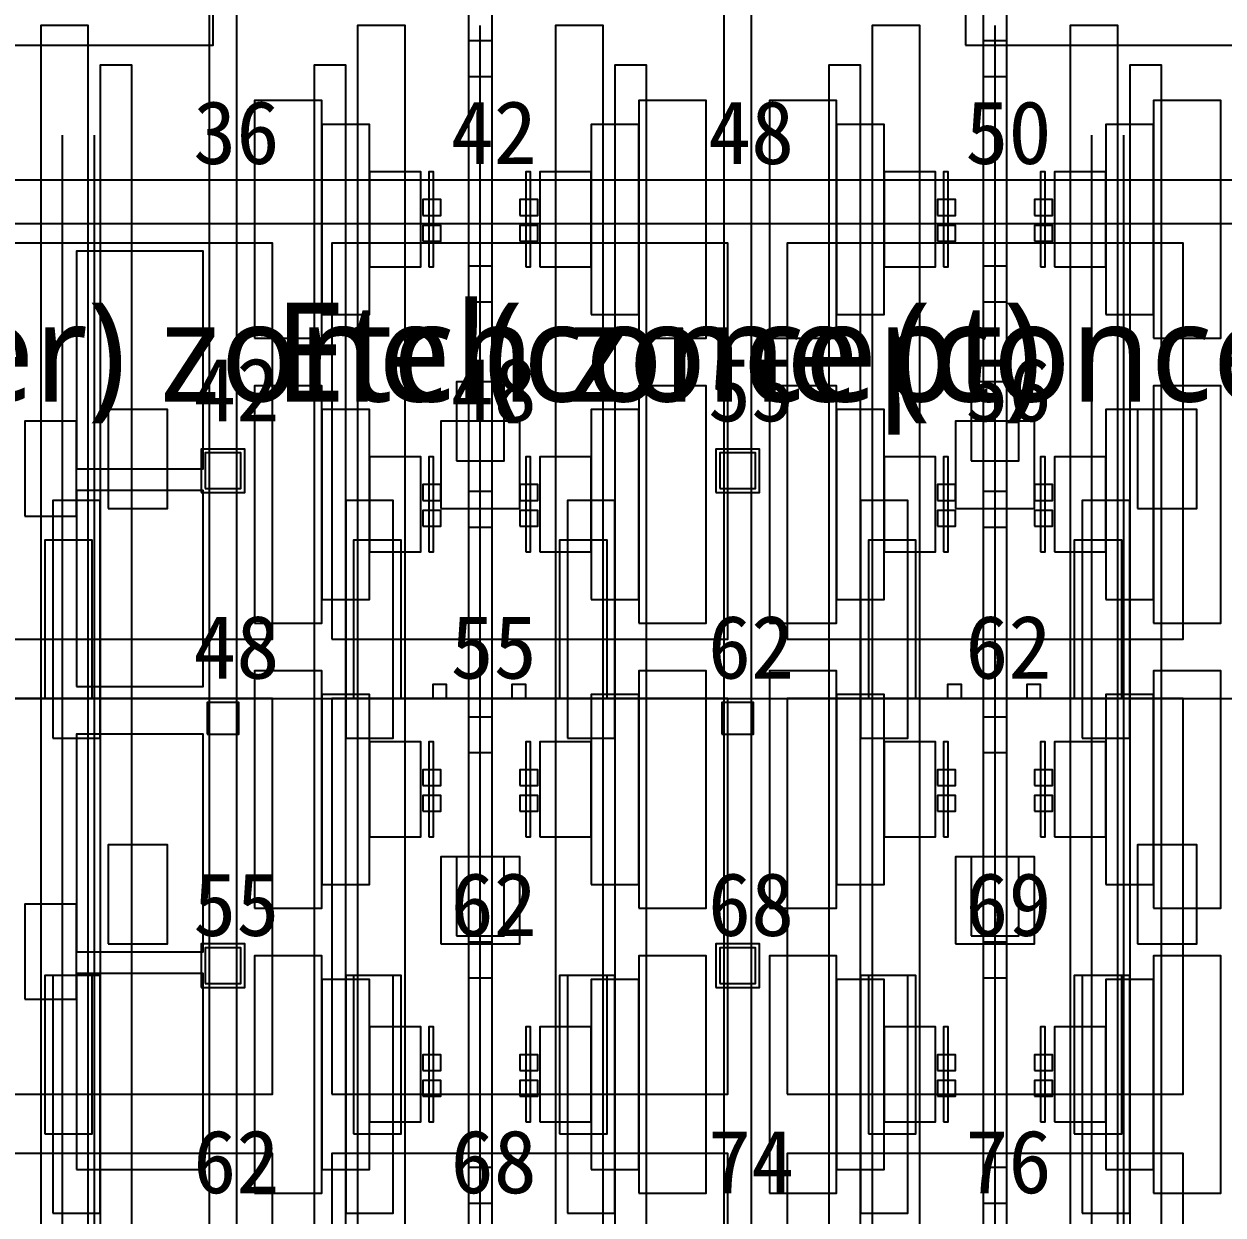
# Model space of a CAD drawing. Header units: metres. Extents: x -1640 to 1560, y -268 to 2338.
# Drawn here: x -159.78 to -129.49, y 1430.95 to 1461.04 of the extents above; entities that cross this region are included whole.
import ezdxf

# ---------------------------------------------------------------- set-up
doc = ezdxf.new("R2010")
doc.units = ezdxf.units.M
for name, color, linetype in [('1F_CHL', 4, 'Continuous'), ('1F_PUMP', 2, 'Continuous'), ('1F_SCR', 3, 'Continuous'), ('1F_STRUCT_COLUMN', 8, 'Continuous'), ('2F_CSF_LATERAL_RACK_CONCEPT', 9, 'Continuous'), ('2F_RFG', 5, 'Continuous'), ('2F_STRUCT_COLUMN', 8, 'Continuous'), ('2F_VMB', 6, 'Continuous'), ('3F_CLEANROOM_OVERHEAD_PIPE_DUCT_CONCEPT', 9, 'Continuous'), ('3F_EHS_EGRESS_DIST_M', 2, 'Continuous'), ('3F_ETCH', 2, 'Continuous'), ('3F_FOUP', 5, 'Continuous'), ('3F_OHT', 9, 'Continuous'), ('3F_OHTV', 1, 'Continuous'), ('3F_PHOTO', 1, 'Continuous'), ('3F_STRUCT_COLUMN', 8, 'Continuous'), ('3F_TBAR', 6, 'Continuous'), ('3F_TEXT', 7, 'Continuous'), ('4F_FFU', 1, 'Continuous'), ('4F_STRUCT_PLENUM_TRUSS_CONCEPT', 9, 'Continuous'), ('5F_CHL', 4, 'Continuous'), ('5F_PUMP', 2, 'Continuous'), ('5F_SCR', 3, 'Continuous'), ('5F_STRUCT_COLUMN', 8, 'Continuous'), ('6F_CSF_LATERAL_RACK_CONCEPT', 9, 'Continuous'), ('6F_RFG', 5, 'Continuous'), ('6F_STRUCT_COLUMN', 8, 'Continuous'), ('6F_VMB', 6, 'Continuous'), ('7F_CLEANROOM_OVERHEAD_PIPE_DUCT_CONCEPT', 9, 'Continuous'), ('7F_EHS_EGRESS_DIST_M', 2, 'Continuous'), ('7F_ETCH', 2, 'Continuous'), ('7F_FOUP', 5, 'Continuous'), ('7F_OHT', 9, 'Continuous'), ('7F_OHTV', 1, 'Continuous'), ('7F_PHOTO', 1, 'Continuous'), ('7F_STRUCT_COLUMN', 8, 'Continuous'), ('7F_TBAR', 6, 'Continuous'), ('7F_TEXT', 7, 'Continuous'), ('8F_FFU', 1, 'Continuous'), ('8F_STRUCT_PLENUM_TRUSS_CONCEPT', 9, 'Continuous'), ('EHS_GAS_SUPPLY', 3, 'Continuous'), ('EHS_PROCESS_EXHAUST', 1, 'Continuous'), ('EHS_TREATED_EXHAUST', 30, 'Continuous'), ('RF_RSC', 4, 'Continuous'), ('UTIL_GAS.SPEC_CONCEPT', 3, 'Continuous'), ('UTIL_PCW.R_CONCEPT', 1, 'Continuous'), ('UTIL_PCW.S_CONCEPT', 6, 'Continuous'), ('UTIL_UPW.R_CONCEPT', 2, 'Continuous'), ('UTIL_UPW.S_CONCEPT', 1, 'Continuous')]:
    doc.layers.add(name, color=color, linetype=linetype)
doc.styles.add('KO', font='malgun.ttf')

msp = doc.modelspace()

# ---------------------------------------------------------------- linework, layer by layer
at = {"layer": '1F_CHL'}
for points in [[(-157.65, 1448.8), (-156.15, 1448.8), (-156.15, 1451.3), (-157.65, 1451.3)], [(-131.65, 1448.8), (-130.15, 1448.8), (-130.15, 1451.3), (-131.65, 1451.3)], [(-157.65, 1437.8), (-156.15, 1437.8), (-156.15, 1440.3), (-157.65, 1440.3)], [(-131.65, 1437.8), (-130.15, 1437.8), (-130.15, 1440.3), (-131.65, 1440.3)]]:
    msp.add_lwpolyline(points, close=True, dxfattribs=at)
at = {"layer": '1F_PUMP'}
for points in [[(-159.25, 1444), (-158.05, 1444), (-158.05, 1448), (-159.25, 1448)], [(-151.45, 1444), (-150.25, 1444), (-150.25, 1448), (-151.45, 1448)], [(-146.25, 1444), (-145.05, 1444), (-145.05, 1448), (-146.25, 1448)], [(-138.45, 1444), (-137.25, 1444), (-137.25, 1448), (-138.45, 1448)], [(-133.25, 1444), (-132.05, 1444), (-132.05, 1448), (-133.25, 1448)], [(-159.25, 1433), (-158.05, 1433), (-158.05, 1437), (-159.25, 1437)], [(-151.45, 1433), (-150.25, 1433), (-150.25, 1437), (-151.45, 1437)], [(-146.25, 1433), (-145.05, 1433), (-145.05, 1437), (-146.25, 1437)], [(-138.45, 1433), (-137.25, 1433), (-137.25, 1437), (-138.45, 1437)], [(-133.25, 1433), (-132.05, 1433), (-132.05, 1437), (-133.25, 1437)]]:
    msp.add_lwpolyline(points, close=True, dxfattribs=at)
at = {"layer": '1F_SCR'}
for points in [[(-149.25, 1448.8), (-147.25, 1448.8), (-147.25, 1451), (-149.25, 1451)], [(-136.25, 1448.8), (-134.25, 1448.8), (-134.25, 1451), (-136.25, 1451)], [(-149.25, 1437.8), (-147.25, 1437.8), (-147.25, 1440), (-149.25, 1440)], [(-136.25, 1437.8), (-134.25, 1437.8), (-134.25, 1440), (-136.25, 1440)]]:
    msp.add_lwpolyline(points, close=True, dxfattribs=at)
at = {"layer": '1F_STRUCT_COLUMN'}
for points in [[(-155.3, 1449.2), (-154.2, 1449.2), (-154.2, 1450.3), (-155.3, 1450.3)], [(-142.3, 1449.2), (-141.2, 1449.2), (-141.2, 1450.3), (-142.3, 1450.3)], [(-155.3, 1436.7), (-154.2, 1436.7), (-154.2, 1437.8), (-155.3, 1437.8)], [(-142.3, 1436.7), (-141.2, 1436.7), (-141.2, 1437.8), (-142.3, 1437.8)]]:
    msp.add_lwpolyline(points, close=True, dxfattribs=at)
at = {"layer": '2F_CSF_LATERAL_RACK_CONCEPT'}
for points in [[(-157.85, 1310), (-157.05, 1310), (-157.05, 1460), (-157.85, 1460)], [(-152.45, 1310), (-151.65, 1310), (-151.65, 1460), (-152.45, 1460)], [(-144.85, 1310), (-144.05, 1310), (-144.05, 1460), (-144.85, 1460)], [(-139.45, 1310), (-138.65, 1310), (-138.65, 1460), (-139.45, 1460)], [(-131.85, 1310), (-131.05, 1310), (-131.05, 1460), (-131.85, 1460)]]:
    msp.add_lwpolyline(points, close=True, dxfattribs=at)
at = {"layer": '2F_RFG'}
for points in [[(-159.05, 1443), (-157.85, 1443), (-157.85, 1449), (-159.05, 1449)], [(-151.65, 1443), (-150.45, 1443), (-150.45, 1449), (-151.65, 1449)], [(-146.05, 1443), (-144.85, 1443), (-144.85, 1449), (-146.05, 1449)], [(-138.65, 1443), (-137.45, 1443), (-137.45, 1449), (-138.65, 1449)], [(-133.05, 1443), (-131.85, 1443), (-131.85, 1449), (-133.05, 1449)], [(-159.05, 1431), (-157.85, 1431), (-157.85, 1437), (-159.05, 1437)], [(-151.65, 1431), (-150.45, 1431), (-150.45, 1437), (-151.65, 1437)], [(-146.05, 1431), (-144.85, 1431), (-144.85, 1437), (-146.05, 1437)], [(-138.65, 1431), (-137.45, 1431), (-137.45, 1437), (-138.65, 1437)], [(-133.05, 1431), (-131.85, 1431), (-131.85, 1437), (-133.05, 1437)]]:
    msp.add_lwpolyline(points, close=True, dxfattribs=at)
at = {"layer": '2F_STRUCT_COLUMN'}
for points in [[(-155.2, 1449.3), (-154.3, 1449.3), (-154.3, 1450.2), (-155.2, 1450.2)], [(-142.2, 1449.3), (-141.3, 1449.3), (-141.3, 1450.2), (-142.2, 1450.2)], [(-155.2, 1436.8), (-154.3, 1436.8), (-154.3, 1437.7), (-155.2, 1437.7)], [(-142.2, 1436.8), (-141.3, 1436.8), (-141.3, 1437.7), (-142.2, 1437.7)]]:
    msp.add_lwpolyline(points, close=True, dxfattribs=at)
at = {"layer": '2F_VMB'}
for points in [[(-148.85, 1450), (-147.65, 1450), (-147.65, 1452), (-148.85, 1452)], [(-135.85, 1450), (-134.65, 1450), (-134.65, 1452), (-135.85, 1452)], [(-148.85, 1438), (-147.65, 1438), (-147.65, 1440), (-148.85, 1440)], [(-135.85, 1438), (-134.65, 1438), (-134.65, 1440), (-135.85, 1440)]]:
    msp.add_lwpolyline(points, close=True, dxfattribs=at)
at = {"layer": '3F_CLEANROOM_OVERHEAD_PIPE_DUCT_CONCEPT'}
for points in [[(-159.35, 1309), (-158.15, 1309), (-158.15, 1461), (-159.35, 1461)], [(-151.35, 1309), (-150.15, 1309), (-150.15, 1461), (-151.35, 1461)], [(-146.35, 1309), (-145.15, 1309), (-145.15, 1461), (-146.35, 1461)], [(-138.35, 1309), (-137.15, 1309), (-137.15, 1461), (-138.35, 1461)], [(-133.35, 1309), (-132.15, 1309), (-132.15, 1461), (-133.35, 1461)]]:
    msp.add_lwpolyline(points, close=True, dxfattribs=at)
at = {"layer": '3F_ETCH'}
for points in [[(-153.95, 1453.1), (-152.25, 1453.1), (-152.25, 1459.1), (-153.95, 1459.1)], [(-144.25, 1453.1), (-142.55, 1453.1), (-142.55, 1459.1), (-144.25, 1459.1)], [(-140.95, 1453.1), (-139.25, 1453.1), (-139.25, 1459.1), (-140.95, 1459.1)], [(-131.25, 1453.1), (-129.55, 1453.1), (-129.55, 1459.1), (-131.25, 1459.1)], [(-152.25, 1453.7), (-151.05, 1453.7), (-151.05, 1458.5), (-152.25, 1458.5)], [(-145.45, 1453.7), (-144.25, 1453.7), (-144.25, 1458.5), (-145.45, 1458.5)], [(-139.25, 1453.7), (-138.05, 1453.7), (-138.05, 1458.5), (-139.25, 1458.5)], [(-132.45, 1453.7), (-131.25, 1453.7), (-131.25, 1458.5), (-132.45, 1458.5)], [(-151.05, 1454.9), (-149.75, 1454.9), (-149.75, 1457.3), (-151.05, 1457.3)], [(-146.75, 1454.9), (-145.45, 1454.9), (-145.45, 1457.3), (-146.75, 1457.3)], [(-138.05, 1454.9), (-136.75, 1454.9), (-136.75, 1457.3), (-138.05, 1457.3)], [(-133.75, 1454.9), (-132.45, 1454.9), (-132.45, 1457.3), (-133.75, 1457.3)], [(-153.95, 1445.9), (-152.25, 1445.9), (-152.25, 1451.9), (-153.95, 1451.9)], [(-144.25, 1445.9), (-142.55, 1445.9), (-142.55, 1451.9), (-144.25, 1451.9)], [(-140.95, 1445.9), (-139.25, 1445.9), (-139.25, 1451.9), (-140.95, 1451.9)], [(-131.25, 1445.9), (-129.55, 1445.9), (-129.55, 1451.9), (-131.25, 1451.9)], [(-152.25, 1446.5), (-151.05, 1446.5), (-151.05, 1451.3), (-152.25, 1451.3)], [(-145.45, 1446.5), (-144.25, 1446.5), (-144.25, 1451.3), (-145.45, 1451.3)], [(-139.25, 1446.5), (-138.05, 1446.5), (-138.05, 1451.3), (-139.25, 1451.3)], [(-132.45, 1446.5), (-131.25, 1446.5), (-131.25, 1451.3), (-132.45, 1451.3)], [(-151.05, 1447.7), (-149.75, 1447.7), (-149.75, 1450.1), (-151.05, 1450.1)], [(-146.75, 1447.7), (-145.45, 1447.7), (-145.45, 1450.1), (-146.75, 1450.1)], [(-138.05, 1447.7), (-136.75, 1447.7), (-136.75, 1450.1), (-138.05, 1450.1)], [(-133.75, 1447.7), (-132.45, 1447.7), (-132.45, 1450.1), (-133.75, 1450.1)], [(-153.95, 1438.7), (-152.25, 1438.7), (-152.25, 1444.7), (-153.95, 1444.7)], [(-144.25, 1438.7), (-142.55, 1438.7), (-142.55, 1444.7), (-144.25, 1444.7)], [(-140.95, 1438.7), (-139.25, 1438.7), (-139.25, 1444.7), (-140.95, 1444.7)], [(-131.25, 1438.7), (-129.55, 1438.7), (-129.55, 1444.7), (-131.25, 1444.7)], [(-152.25, 1439.3), (-151.05, 1439.3), (-151.05, 1444.1), (-152.25, 1444.1)], [(-145.45, 1439.3), (-144.25, 1439.3), (-144.25, 1444.1), (-145.45, 1444.1)], [(-139.25, 1439.3), (-138.05, 1439.3), (-138.05, 1444.1), (-139.25, 1444.1)], [(-132.45, 1439.3), (-131.25, 1439.3), (-131.25, 1444.1), (-132.45, 1444.1)], [(-151.05, 1440.5), (-149.75, 1440.5), (-149.75, 1442.9), (-151.05, 1442.9)], [(-146.75, 1440.5), (-145.45, 1440.5), (-145.45, 1442.9), (-146.75, 1442.9)], [(-138.05, 1440.5), (-136.75, 1440.5), (-136.75, 1442.9), (-138.05, 1442.9)], [(-133.75, 1440.5), (-132.45, 1440.5), (-132.45, 1442.9), (-133.75, 1442.9)], [(-153.95, 1431.5), (-152.25, 1431.5), (-152.25, 1437.5), (-153.95, 1437.5)], [(-144.25, 1431.5), (-142.55, 1431.5), (-142.55, 1437.5), (-144.25, 1437.5)], [(-140.95, 1431.5), (-139.25, 1431.5), (-139.25, 1437.5), (-140.95, 1437.5)], [(-131.25, 1431.5), (-129.55, 1431.5), (-129.55, 1437.5), (-131.25, 1437.5)], [(-152.25, 1432.1), (-151.05, 1432.1), (-151.05, 1436.9), (-152.25, 1436.9)], [(-145.45, 1432.1), (-144.25, 1432.1), (-144.25, 1436.9), (-145.45, 1436.9)], [(-139.25, 1432.1), (-138.05, 1432.1), (-138.05, 1436.9), (-139.25, 1436.9)], [(-132.45, 1432.1), (-131.25, 1432.1), (-131.25, 1436.9), (-132.45, 1436.9)], [(-151.05, 1433.3), (-149.75, 1433.3), (-149.75, 1435.7), (-151.05, 1435.7)], [(-146.75, 1433.3), (-145.45, 1433.3), (-145.45, 1435.7), (-146.75, 1435.7)], [(-138.05, 1433.3), (-136.75, 1433.3), (-136.75, 1435.7), (-138.05, 1435.7)], [(-133.75, 1433.3), (-132.45, 1433.3), (-132.45, 1435.7), (-133.75, 1435.7)]]:
    msp.add_lwpolyline(points, close=True, dxfattribs=at)
at = {"layer": '3F_FOUP'}
for points in [[(-149.7, 1456.2), (-149.25, 1456.2), (-149.25, 1456.6), (-149.7, 1456.6)], [(-147.25, 1456.2), (-146.8, 1456.2), (-146.8, 1456.6), (-147.25, 1456.6)], [(-136.7, 1456.2), (-136.25, 1456.2), (-136.25, 1456.6), (-136.7, 1456.6)], [(-134.25, 1456.2), (-133.8, 1456.2), (-133.8, 1456.6), (-134.25, 1456.6)], [(-149.7, 1455.55), (-149.25, 1455.55), (-149.25, 1455.95), (-149.7, 1455.95)], [(-147.25, 1455.55), (-146.8, 1455.55), (-146.8, 1455.95), (-147.25, 1455.95)], [(-136.7, 1455.55), (-136.25, 1455.55), (-136.25, 1455.95), (-136.7, 1455.95)], [(-134.25, 1455.55), (-133.8, 1455.55), (-133.8, 1455.95), (-134.25, 1455.95)], [(-149.7, 1449), (-149.25, 1449), (-149.25, 1449.4), (-149.7, 1449.4)], [(-147.25, 1449), (-146.8, 1449), (-146.8, 1449.4), (-147.25, 1449.4)], [(-136.7, 1449), (-136.25, 1449), (-136.25, 1449.4), (-136.7, 1449.4)], [(-134.25, 1449), (-133.8, 1449), (-133.8, 1449.4), (-134.25, 1449.4)], [(-149.7, 1448.35), (-149.25, 1448.35), (-149.25, 1448.75), (-149.7, 1448.75)], [(-147.25, 1448.35), (-146.8, 1448.35), (-146.8, 1448.75), (-147.25, 1448.75)], [(-136.7, 1448.35), (-136.25, 1448.35), (-136.25, 1448.75), (-136.7, 1448.75)], [(-134.25, 1448.35), (-133.8, 1448.35), (-133.8, 1448.75), (-134.25, 1448.75)], [(-149.7, 1441.8), (-149.25, 1441.8), (-149.25, 1442.2), (-149.7, 1442.2)], [(-147.25, 1441.8), (-146.8, 1441.8), (-146.8, 1442.2), (-147.25, 1442.2)], [(-136.7, 1441.8), (-136.25, 1441.8), (-136.25, 1442.2), (-136.7, 1442.2)], [(-134.25, 1441.8), (-133.8, 1441.8), (-133.8, 1442.2), (-134.25, 1442.2)], [(-149.7, 1441.15), (-149.25, 1441.15), (-149.25, 1441.55), (-149.7, 1441.55)], [(-147.25, 1441.15), (-146.8, 1441.15), (-146.8, 1441.55), (-147.25, 1441.55)], [(-136.7, 1441.15), (-136.25, 1441.15), (-136.25, 1441.55), (-136.7, 1441.55)], [(-134.25, 1441.15), (-133.8, 1441.15), (-133.8, 1441.55), (-134.25, 1441.55)], [(-149.7, 1434.6), (-149.25, 1434.6), (-149.25, 1435), (-149.7, 1435)], [(-147.25, 1434.6), (-146.8, 1434.6), (-146.8, 1435), (-147.25, 1435)], [(-136.7, 1434.6), (-136.25, 1434.6), (-136.25, 1435), (-136.7, 1435)], [(-134.25, 1434.6), (-133.8, 1434.6), (-133.8, 1435), (-134.25, 1435)], [(-149.7, 1433.95), (-149.25, 1433.95), (-149.25, 1434.35), (-149.7, 1434.35)], [(-147.25, 1433.95), (-146.8, 1433.95), (-146.8, 1434.35), (-147.25, 1434.35)], [(-136.7, 1433.95), (-136.25, 1433.95), (-136.25, 1434.35), (-136.7, 1434.35)], [(-134.25, 1433.95), (-133.8, 1433.95), (-133.8, 1434.35), (-134.25, 1434.35)]]:
    msp.add_lwpolyline(points, close=True, dxfattribs=at)
at = {"layer": '3F_OHT'}
for p, q in [((-148.25, 1389), (-148.25, 1461)), ((-135.25, 1389), (-135.25, 1461))]:
    msp.add_line(p, q, dxfattribs=at)
at = {"layer": '3F_OHTV'}
for points in [[(-148.55, 1459.71), (-147.95, 1459.71), (-147.95, 1460.61), (-148.55, 1460.61)], [(-135.55, 1459.71), (-134.95, 1459.71), (-134.95, 1460.61), (-135.55, 1460.61)], [(-148.55, 1454.02), (-147.95, 1454.02), (-147.95, 1454.92), (-148.55, 1454.92)], [(-135.55, 1454.02), (-134.95, 1454.02), (-134.95, 1454.92), (-135.55, 1454.92)], [(-148.55, 1448.33), (-147.95, 1448.33), (-147.95, 1449.23), (-148.55, 1449.23)], [(-135.55, 1448.33), (-134.95, 1448.33), (-134.95, 1449.23), (-135.55, 1449.23)], [(-148.55, 1442.63), (-147.95, 1442.63), (-147.95, 1443.53), (-148.55, 1443.53)], [(-135.55, 1442.63), (-134.95, 1442.63), (-134.95, 1443.53), (-135.55, 1443.53)], [(-148.55, 1436.94), (-147.95, 1436.94), (-147.95, 1437.84), (-148.55, 1437.84)], [(-135.55, 1436.94), (-134.95, 1436.94), (-134.95, 1437.84), (-135.55, 1437.84)], [(-148.55, 1431.25), (-147.95, 1431.25), (-147.95, 1432.15), (-148.55, 1432.15)], [(-135.55, 1431.25), (-134.95, 1431.25), (-134.95, 1432.15), (-135.55, 1432.15)]]:
    msp.add_lwpolyline(points, close=True, dxfattribs=at)
at = {"layer": '3F_PHOTO'}
for points in [[(-158.45, 1449.8), (-155.25, 1449.8), (-155.25, 1455.3), (-158.45, 1455.3)], [(-159.75, 1448.6), (-158.45, 1448.6), (-158.45, 1451), (-159.75, 1451)], [(-158.45, 1444.3), (-155.25, 1444.3), (-155.25, 1449.25), (-158.45, 1449.25)], [(-158.45, 1437.6), (-155.25, 1437.6), (-155.25, 1443.1), (-158.45, 1443.1)], [(-159.75, 1436.4), (-158.45, 1436.4), (-158.45, 1438.8), (-159.75, 1438.8)], [(-158.45, 1432.1), (-155.25, 1432.1), (-155.25, 1437.05), (-158.45, 1437.05)]]:
    msp.add_lwpolyline(points, close=True, dxfattribs=at)
at = {"layer": '3F_STRUCT_COLUMN'}
for points in [[(-155.15, 1443.1), (-154.35, 1443.1), (-154.35, 1443.9), (-155.15, 1443.9)], [(-142.15, 1443.1), (-141.35, 1443.1), (-141.35, 1443.9), (-142.15, 1443.9)]]:
    msp.add_lwpolyline(points, close=True, dxfattribs=at)
at = {"layer": '3F_TBAR'}
for points in [[(-149.55, 1454.9), (-149.43, 1454.9), (-149.43, 1457.3), (-149.55, 1457.3)], [(-147.1, 1454.9), (-146.98, 1454.9), (-146.98, 1457.3), (-147.1, 1457.3)], [(-136.55, 1454.9), (-136.43, 1454.9), (-136.43, 1457.3), (-136.55, 1457.3)], [(-134.1, 1454.9), (-133.98, 1454.9), (-133.98, 1457.3), (-134.1, 1457.3)], [(-149.55, 1447.7), (-149.43, 1447.7), (-149.43, 1450.1), (-149.55, 1450.1)], [(-147.1, 1447.7), (-146.98, 1447.7), (-146.98, 1450.1), (-147.1, 1450.1)], [(-136.55, 1447.7), (-136.43, 1447.7), (-136.43, 1450.1), (-136.55, 1450.1)], [(-134.1, 1447.7), (-133.98, 1447.7), (-133.98, 1450.1), (-134.1, 1450.1)], [(-149.55, 1440.5), (-149.43, 1440.5), (-149.43, 1442.9), (-149.55, 1442.9)], [(-147.1, 1440.5), (-146.98, 1440.5), (-146.98, 1442.9), (-147.1, 1442.9)], [(-136.55, 1440.5), (-136.43, 1440.5), (-136.43, 1442.9), (-136.55, 1442.9)], [(-134.1, 1440.5), (-133.98, 1440.5), (-133.98, 1442.9), (-134.1, 1442.9)], [(-149.55, 1433.3), (-149.43, 1433.3), (-149.43, 1435.7), (-149.55, 1435.7)], [(-147.1, 1433.3), (-146.98, 1433.3), (-146.98, 1435.7), (-147.1, 1435.7)], [(-136.55, 1433.3), (-136.43, 1433.3), (-136.43, 1435.7), (-136.55, 1435.7)], [(-134.1, 1433.3), (-133.98, 1433.3), (-133.98, 1435.7), (-134.1, 1435.7)]]:
    msp.add_lwpolyline(points, close=True, dxfattribs=at)
at = {"layer": '4F_FFU'}
for points in [[(-163.5, 1445.5), (-153.5, 1445.5), (-153.5, 1455.5), (-163.5, 1455.5)], [(-152, 1445.5), (-142, 1445.5), (-142, 1455.5), (-152, 1455.5)], [(-140.5, 1445.5), (-130.5, 1445.5), (-130.5, 1455.5), (-140.5, 1455.5)], [(-163.5, 1434), (-153.5, 1434), (-153.5, 1444), (-163.5, 1444)], [(-152, 1434), (-142, 1434), (-142, 1444), (-152, 1444)], [(-140.5, 1434), (-130.5, 1434), (-130.5, 1444), (-140.5, 1444)], [(-163.5, 1422.5), (-153.5, 1422.5), (-153.5, 1432.5), (-163.5, 1432.5)], [(-152, 1422.5), (-142, 1422.5), (-142, 1432.5), (-152, 1432.5)], [(-140.5, 1422.5), (-130.5, 1422.5), (-130.5, 1432.5), (-140.5, 1432.5)]]:
    msp.add_lwpolyline(points, close=True, dxfattribs=at)
at = {"layer": '4F_STRUCT_PLENUM_TRUSS_CONCEPT'}
for points in [[(-155.1, 1306), (-154.4, 1306), (-154.4, 1464), (-155.1, 1464)], [(-142.1, 1306), (-141.4, 1306), (-141.4, 1464), (-142.1, 1464)]]:
    msp.add_lwpolyline(points, close=True, dxfattribs=at)
at = {"layer": '5F_CHL'}
for points in [[(-157.65, 1448.8), (-156.15, 1448.8), (-156.15, 1451.3), (-157.65, 1451.3)], [(-131.65, 1448.8), (-130.15, 1448.8), (-130.15, 1451.3), (-131.65, 1451.3)], [(-157.65, 1437.8), (-156.15, 1437.8), (-156.15, 1440.3), (-157.65, 1440.3)], [(-131.65, 1437.8), (-130.15, 1437.8), (-130.15, 1440.3), (-131.65, 1440.3)]]:
    msp.add_lwpolyline(points, close=True, dxfattribs=at)
at = {"layer": '5F_PUMP'}
for points in [[(-159.25, 1444), (-158.05, 1444), (-158.05, 1448), (-159.25, 1448)], [(-151.45, 1444), (-150.25, 1444), (-150.25, 1448), (-151.45, 1448)], [(-146.25, 1444), (-145.05, 1444), (-145.05, 1448), (-146.25, 1448)], [(-138.45, 1444), (-137.25, 1444), (-137.25, 1448), (-138.45, 1448)], [(-133.25, 1444), (-132.05, 1444), (-132.05, 1448), (-133.25, 1448)], [(-159.25, 1433), (-158.05, 1433), (-158.05, 1437), (-159.25, 1437)], [(-151.45, 1433), (-150.25, 1433), (-150.25, 1437), (-151.45, 1437)], [(-146.25, 1433), (-145.05, 1433), (-145.05, 1437), (-146.25, 1437)], [(-138.45, 1433), (-137.25, 1433), (-137.25, 1437), (-138.45, 1437)], [(-133.25, 1433), (-132.05, 1433), (-132.05, 1437), (-133.25, 1437)]]:
    msp.add_lwpolyline(points, close=True, dxfattribs=at)
at = {"layer": '5F_SCR'}
for points in [[(-149.25, 1448.8), (-147.25, 1448.8), (-147.25, 1451), (-149.25, 1451)], [(-136.25, 1448.8), (-134.25, 1448.8), (-134.25, 1451), (-136.25, 1451)], [(-149.25, 1437.8), (-147.25, 1437.8), (-147.25, 1440), (-149.25, 1440)], [(-136.25, 1437.8), (-134.25, 1437.8), (-134.25, 1440), (-136.25, 1440)]]:
    msp.add_lwpolyline(points, close=True, dxfattribs=at)
at = {"layer": '5F_STRUCT_COLUMN'}
for points in [[(-155.3, 1449.2), (-154.2, 1449.2), (-154.2, 1450.3), (-155.3, 1450.3)], [(-142.3, 1449.2), (-141.2, 1449.2), (-141.2, 1450.3), (-142.3, 1450.3)], [(-155.3, 1436.7), (-154.2, 1436.7), (-154.2, 1437.8), (-155.3, 1437.8)], [(-142.3, 1436.7), (-141.2, 1436.7), (-141.2, 1437.8), (-142.3, 1437.8)]]:
    msp.add_lwpolyline(points, close=True, dxfattribs=at)
at = {"layer": '6F_CSF_LATERAL_RACK_CONCEPT'}
for points in [[(-157.85, 1310), (-157.05, 1310), (-157.05, 1460), (-157.85, 1460)], [(-152.45, 1310), (-151.65, 1310), (-151.65, 1460), (-152.45, 1460)], [(-144.85, 1310), (-144.05, 1310), (-144.05, 1460), (-144.85, 1460)], [(-139.45, 1310), (-138.65, 1310), (-138.65, 1460), (-139.45, 1460)], [(-131.85, 1310), (-131.05, 1310), (-131.05, 1460), (-131.85, 1460)]]:
    msp.add_lwpolyline(points, close=True, dxfattribs=at)
at = {"layer": '6F_RFG'}
for points in [[(-159.05, 1443), (-157.85, 1443), (-157.85, 1449), (-159.05, 1449)], [(-151.65, 1443), (-150.45, 1443), (-150.45, 1449), (-151.65, 1449)], [(-146.05, 1443), (-144.85, 1443), (-144.85, 1449), (-146.05, 1449)], [(-138.65, 1443), (-137.45, 1443), (-137.45, 1449), (-138.65, 1449)], [(-133.05, 1443), (-131.85, 1443), (-131.85, 1449), (-133.05, 1449)], [(-159.05, 1431), (-157.85, 1431), (-157.85, 1437), (-159.05, 1437)], [(-151.65, 1431), (-150.45, 1431), (-150.45, 1437), (-151.65, 1437)], [(-146.05, 1431), (-144.85, 1431), (-144.85, 1437), (-146.05, 1437)], [(-138.65, 1431), (-137.45, 1431), (-137.45, 1437), (-138.65, 1437)], [(-133.05, 1431), (-131.85, 1431), (-131.85, 1437), (-133.05, 1437)]]:
    msp.add_lwpolyline(points, close=True, dxfattribs=at)
at = {"layer": '6F_STRUCT_COLUMN'}
for points in [[(-155.2, 1449.3), (-154.3, 1449.3), (-154.3, 1450.2), (-155.2, 1450.2)], [(-142.2, 1449.3), (-141.3, 1449.3), (-141.3, 1450.2), (-142.2, 1450.2)], [(-155.2, 1436.8), (-154.3, 1436.8), (-154.3, 1437.7), (-155.2, 1437.7)], [(-142.2, 1436.8), (-141.3, 1436.8), (-141.3, 1437.7), (-142.2, 1437.7)]]:
    msp.add_lwpolyline(points, close=True, dxfattribs=at)
at = {"layer": '6F_VMB'}
for points in [[(-148.85, 1450), (-147.65, 1450), (-147.65, 1452), (-148.85, 1452)], [(-135.85, 1450), (-134.65, 1450), (-134.65, 1452), (-135.85, 1452)], [(-148.85, 1438), (-147.65, 1438), (-147.65, 1440), (-148.85, 1440)], [(-135.85, 1438), (-134.65, 1438), (-134.65, 1440), (-135.85, 1440)]]:
    msp.add_lwpolyline(points, close=True, dxfattribs=at)
at = {"layer": '7F_CLEANROOM_OVERHEAD_PIPE_DUCT_CONCEPT'}
for points in [[(-159.35, 1309), (-158.15, 1309), (-158.15, 1461), (-159.35, 1461)], [(-151.35, 1309), (-150.15, 1309), (-150.15, 1461), (-151.35, 1461)], [(-146.35, 1309), (-145.15, 1309), (-145.15, 1461), (-146.35, 1461)], [(-138.35, 1309), (-137.15, 1309), (-137.15, 1461), (-138.35, 1461)], [(-133.35, 1309), (-132.15, 1309), (-132.15, 1461), (-133.35, 1461)]]:
    msp.add_lwpolyline(points, close=True, dxfattribs=at)
at = {"layer": '7F_ETCH'}
for points in [[(-153.95, 1453.1), (-152.25, 1453.1), (-152.25, 1459.1), (-153.95, 1459.1)], [(-144.25, 1453.1), (-142.55, 1453.1), (-142.55, 1459.1), (-144.25, 1459.1)], [(-140.95, 1453.1), (-139.25, 1453.1), (-139.25, 1459.1), (-140.95, 1459.1)], [(-131.25, 1453.1), (-129.55, 1453.1), (-129.55, 1459.1), (-131.25, 1459.1)], [(-152.25, 1453.7), (-151.05, 1453.7), (-151.05, 1458.5), (-152.25, 1458.5)], [(-145.45, 1453.7), (-144.25, 1453.7), (-144.25, 1458.5), (-145.45, 1458.5)], [(-139.25, 1453.7), (-138.05, 1453.7), (-138.05, 1458.5), (-139.25, 1458.5)], [(-132.45, 1453.7), (-131.25, 1453.7), (-131.25, 1458.5), (-132.45, 1458.5)], [(-151.05, 1454.9), (-149.75, 1454.9), (-149.75, 1457.3), (-151.05, 1457.3)], [(-146.75, 1454.9), (-145.45, 1454.9), (-145.45, 1457.3), (-146.75, 1457.3)], [(-138.05, 1454.9), (-136.75, 1454.9), (-136.75, 1457.3), (-138.05, 1457.3)], [(-133.75, 1454.9), (-132.45, 1454.9), (-132.45, 1457.3), (-133.75, 1457.3)], [(-153.95, 1445.9), (-152.25, 1445.9), (-152.25, 1451.9), (-153.95, 1451.9)], [(-144.25, 1445.9), (-142.55, 1445.9), (-142.55, 1451.9), (-144.25, 1451.9)], [(-140.95, 1445.9), (-139.25, 1445.9), (-139.25, 1451.9), (-140.95, 1451.9)], [(-131.25, 1445.9), (-129.55, 1445.9), (-129.55, 1451.9), (-131.25, 1451.9)], [(-152.25, 1446.5), (-151.05, 1446.5), (-151.05, 1451.3), (-152.25, 1451.3)], [(-145.45, 1446.5), (-144.25, 1446.5), (-144.25, 1451.3), (-145.45, 1451.3)], [(-139.25, 1446.5), (-138.05, 1446.5), (-138.05, 1451.3), (-139.25, 1451.3)], [(-132.45, 1446.5), (-131.25, 1446.5), (-131.25, 1451.3), (-132.45, 1451.3)], [(-151.05, 1447.7), (-149.75, 1447.7), (-149.75, 1450.1), (-151.05, 1450.1)], [(-146.75, 1447.7), (-145.45, 1447.7), (-145.45, 1450.1), (-146.75, 1450.1)], [(-138.05, 1447.7), (-136.75, 1447.7), (-136.75, 1450.1), (-138.05, 1450.1)], [(-133.75, 1447.7), (-132.45, 1447.7), (-132.45, 1450.1), (-133.75, 1450.1)], [(-153.95, 1438.7), (-152.25, 1438.7), (-152.25, 1444.7), (-153.95, 1444.7)], [(-144.25, 1438.7), (-142.55, 1438.7), (-142.55, 1444.7), (-144.25, 1444.7)], [(-140.95, 1438.7), (-139.25, 1438.7), (-139.25, 1444.7), (-140.95, 1444.7)], [(-131.25, 1438.7), (-129.55, 1438.7), (-129.55, 1444.7), (-131.25, 1444.7)], [(-152.25, 1439.3), (-151.05, 1439.3), (-151.05, 1444.1), (-152.25, 1444.1)], [(-145.45, 1439.3), (-144.25, 1439.3), (-144.25, 1444.1), (-145.45, 1444.1)], [(-139.25, 1439.3), (-138.05, 1439.3), (-138.05, 1444.1), (-139.25, 1444.1)], [(-132.45, 1439.3), (-131.25, 1439.3), (-131.25, 1444.1), (-132.45, 1444.1)], [(-151.05, 1440.5), (-149.75, 1440.5), (-149.75, 1442.9), (-151.05, 1442.9)], [(-146.75, 1440.5), (-145.45, 1440.5), (-145.45, 1442.9), (-146.75, 1442.9)], [(-138.05, 1440.5), (-136.75, 1440.5), (-136.75, 1442.9), (-138.05, 1442.9)], [(-133.75, 1440.5), (-132.45, 1440.5), (-132.45, 1442.9), (-133.75, 1442.9)], [(-153.95, 1431.5), (-152.25, 1431.5), (-152.25, 1437.5), (-153.95, 1437.5)], [(-144.25, 1431.5), (-142.55, 1431.5), (-142.55, 1437.5), (-144.25, 1437.5)], [(-140.95, 1431.5), (-139.25, 1431.5), (-139.25, 1437.5), (-140.95, 1437.5)], [(-131.25, 1431.5), (-129.55, 1431.5), (-129.55, 1437.5), (-131.25, 1437.5)], [(-152.25, 1432.1), (-151.05, 1432.1), (-151.05, 1436.9), (-152.25, 1436.9)], [(-145.45, 1432.1), (-144.25, 1432.1), (-144.25, 1436.9), (-145.45, 1436.9)], [(-139.25, 1432.1), (-138.05, 1432.1), (-138.05, 1436.9), (-139.25, 1436.9)], [(-132.45, 1432.1), (-131.25, 1432.1), (-131.25, 1436.9), (-132.45, 1436.9)], [(-151.05, 1433.3), (-149.75, 1433.3), (-149.75, 1435.7), (-151.05, 1435.7)], [(-146.75, 1433.3), (-145.45, 1433.3), (-145.45, 1435.7), (-146.75, 1435.7)], [(-138.05, 1433.3), (-136.75, 1433.3), (-136.75, 1435.7), (-138.05, 1435.7)], [(-133.75, 1433.3), (-132.45, 1433.3), (-132.45, 1435.7), (-133.75, 1435.7)]]:
    msp.add_lwpolyline(points, close=True, dxfattribs=at)
at = {"layer": '7F_FOUP'}
for points in [[(-149.7, 1456.2), (-149.25, 1456.2), (-149.25, 1456.6), (-149.7, 1456.6)], [(-147.25, 1456.2), (-146.8, 1456.2), (-146.8, 1456.6), (-147.25, 1456.6)], [(-136.7, 1456.2), (-136.25, 1456.2), (-136.25, 1456.6), (-136.7, 1456.6)], [(-134.25, 1456.2), (-133.8, 1456.2), (-133.8, 1456.6), (-134.25, 1456.6)], [(-149.7, 1455.55), (-149.25, 1455.55), (-149.25, 1455.95), (-149.7, 1455.95)], [(-147.25, 1455.55), (-146.8, 1455.55), (-146.8, 1455.95), (-147.25, 1455.95)], [(-136.7, 1455.55), (-136.25, 1455.55), (-136.25, 1455.95), (-136.7, 1455.95)], [(-134.25, 1455.55), (-133.8, 1455.55), (-133.8, 1455.95), (-134.25, 1455.95)], [(-149.7, 1449), (-149.25, 1449), (-149.25, 1449.4), (-149.7, 1449.4)], [(-147.25, 1449), (-146.8, 1449), (-146.8, 1449.4), (-147.25, 1449.4)], [(-136.7, 1449), (-136.25, 1449), (-136.25, 1449.4), (-136.7, 1449.4)], [(-134.25, 1449), (-133.8, 1449), (-133.8, 1449.4), (-134.25, 1449.4)], [(-149.7, 1448.35), (-149.25, 1448.35), (-149.25, 1448.75), (-149.7, 1448.75)], [(-147.25, 1448.35), (-146.8, 1448.35), (-146.8, 1448.75), (-147.25, 1448.75)], [(-136.7, 1448.35), (-136.25, 1448.35), (-136.25, 1448.75), (-136.7, 1448.75)], [(-134.25, 1448.35), (-133.8, 1448.35), (-133.8, 1448.75), (-134.25, 1448.75)], [(-149.7, 1441.8), (-149.25, 1441.8), (-149.25, 1442.2), (-149.7, 1442.2)], [(-147.25, 1441.8), (-146.8, 1441.8), (-146.8, 1442.2), (-147.25, 1442.2)], [(-136.7, 1441.8), (-136.25, 1441.8), (-136.25, 1442.2), (-136.7, 1442.2)], [(-134.25, 1441.8), (-133.8, 1441.8), (-133.8, 1442.2), (-134.25, 1442.2)], [(-149.7, 1441.15), (-149.25, 1441.15), (-149.25, 1441.55), (-149.7, 1441.55)], [(-147.25, 1441.15), (-146.8, 1441.15), (-146.8, 1441.55), (-147.25, 1441.55)], [(-136.7, 1441.15), (-136.25, 1441.15), (-136.25, 1441.55), (-136.7, 1441.55)], [(-134.25, 1441.15), (-133.8, 1441.15), (-133.8, 1441.55), (-134.25, 1441.55)], [(-149.7, 1434.6), (-149.25, 1434.6), (-149.25, 1435), (-149.7, 1435)], [(-147.25, 1434.6), (-146.8, 1434.6), (-146.8, 1435), (-147.25, 1435)], [(-136.7, 1434.6), (-136.25, 1434.6), (-136.25, 1435), (-136.7, 1435)], [(-134.25, 1434.6), (-133.8, 1434.6), (-133.8, 1435), (-134.25, 1435)], [(-149.7, 1433.95), (-149.25, 1433.95), (-149.25, 1434.35), (-149.7, 1434.35)], [(-147.25, 1433.95), (-146.8, 1433.95), (-146.8, 1434.35), (-147.25, 1434.35)], [(-136.7, 1433.95), (-136.25, 1433.95), (-136.25, 1434.35), (-136.7, 1434.35)], [(-134.25, 1433.95), (-133.8, 1433.95), (-133.8, 1434.35), (-134.25, 1434.35)]]:
    msp.add_lwpolyline(points, close=True, dxfattribs=at)
at = {"layer": '7F_OHT'}
for p, q in [((-148.25, 1389), (-148.25, 1461)), ((-135.25, 1389), (-135.25, 1461))]:
    msp.add_line(p, q, dxfattribs=at)
at = {"layer": '7F_OHTV'}
for points in [[(-148.55, 1459.71), (-147.95, 1459.71), (-147.95, 1460.61), (-148.55, 1460.61)], [(-135.55, 1459.71), (-134.95, 1459.71), (-134.95, 1460.61), (-135.55, 1460.61)], [(-148.55, 1454.02), (-147.95, 1454.02), (-147.95, 1454.92), (-148.55, 1454.92)], [(-135.55, 1454.02), (-134.95, 1454.02), (-134.95, 1454.92), (-135.55, 1454.92)], [(-148.55, 1448.33), (-147.95, 1448.33), (-147.95, 1449.23), (-148.55, 1449.23)], [(-135.55, 1448.33), (-134.95, 1448.33), (-134.95, 1449.23), (-135.55, 1449.23)], [(-148.55, 1442.63), (-147.95, 1442.63), (-147.95, 1443.53), (-148.55, 1443.53)], [(-135.55, 1442.63), (-134.95, 1442.63), (-134.95, 1443.53), (-135.55, 1443.53)], [(-148.55, 1436.94), (-147.95, 1436.94), (-147.95, 1437.84), (-148.55, 1437.84)], [(-135.55, 1436.94), (-134.95, 1436.94), (-134.95, 1437.84), (-135.55, 1437.84)], [(-148.55, 1431.25), (-147.95, 1431.25), (-147.95, 1432.15), (-148.55, 1432.15)], [(-135.55, 1431.25), (-134.95, 1431.25), (-134.95, 1432.15), (-135.55, 1432.15)]]:
    msp.add_lwpolyline(points, close=True, dxfattribs=at)
at = {"layer": '7F_PHOTO'}
for points in [[(-158.45, 1449.8), (-155.25, 1449.8), (-155.25, 1455.3), (-158.45, 1455.3)], [(-159.75, 1448.6), (-158.45, 1448.6), (-158.45, 1451), (-159.75, 1451)], [(-158.45, 1444.3), (-155.25, 1444.3), (-155.25, 1449.25), (-158.45, 1449.25)], [(-158.45, 1437.6), (-155.25, 1437.6), (-155.25, 1443.1), (-158.45, 1443.1)], [(-159.75, 1436.4), (-158.45, 1436.4), (-158.45, 1438.8), (-159.75, 1438.8)], [(-158.45, 1432.1), (-155.25, 1432.1), (-155.25, 1437.05), (-158.45, 1437.05)]]:
    msp.add_lwpolyline(points, close=True, dxfattribs=at)
at = {"layer": '7F_STRUCT_COLUMN'}
for points in [[(-155.15, 1443.1), (-154.35, 1443.1), (-154.35, 1443.9), (-155.15, 1443.9)], [(-142.15, 1443.1), (-141.35, 1443.1), (-141.35, 1443.9), (-142.15, 1443.9)]]:
    msp.add_lwpolyline(points, close=True, dxfattribs=at)
at = {"layer": '7F_TBAR'}
for points in [[(-149.55, 1454.9), (-149.43, 1454.9), (-149.43, 1457.3), (-149.55, 1457.3)], [(-147.1, 1454.9), (-146.98, 1454.9), (-146.98, 1457.3), (-147.1, 1457.3)], [(-136.55, 1454.9), (-136.43, 1454.9), (-136.43, 1457.3), (-136.55, 1457.3)], [(-134.1, 1454.9), (-133.98, 1454.9), (-133.98, 1457.3), (-134.1, 1457.3)], [(-149.55, 1447.7), (-149.43, 1447.7), (-149.43, 1450.1), (-149.55, 1450.1)], [(-147.1, 1447.7), (-146.98, 1447.7), (-146.98, 1450.1), (-147.1, 1450.1)], [(-136.55, 1447.7), (-136.43, 1447.7), (-136.43, 1450.1), (-136.55, 1450.1)], [(-134.1, 1447.7), (-133.98, 1447.7), (-133.98, 1450.1), (-134.1, 1450.1)], [(-149.55, 1440.5), (-149.43, 1440.5), (-149.43, 1442.9), (-149.55, 1442.9)], [(-147.1, 1440.5), (-146.98, 1440.5), (-146.98, 1442.9), (-147.1, 1442.9)], [(-136.55, 1440.5), (-136.43, 1440.5), (-136.43, 1442.9), (-136.55, 1442.9)], [(-134.1, 1440.5), (-133.98, 1440.5), (-133.98, 1442.9), (-134.1, 1442.9)], [(-149.55, 1433.3), (-149.43, 1433.3), (-149.43, 1435.7), (-149.55, 1435.7)], [(-147.1, 1433.3), (-146.98, 1433.3), (-146.98, 1435.7), (-147.1, 1435.7)], [(-136.55, 1433.3), (-136.43, 1433.3), (-136.43, 1435.7), (-136.55, 1435.7)], [(-134.1, 1433.3), (-133.98, 1433.3), (-133.98, 1435.7), (-134.1, 1435.7)]]:
    msp.add_lwpolyline(points, close=True, dxfattribs=at)
at = {"layer": '8F_FFU'}
for points in [[(-163.5, 1445.5), (-153.5, 1445.5), (-153.5, 1455.5), (-163.5, 1455.5)], [(-152, 1445.5), (-142, 1445.5), (-142, 1455.5), (-152, 1455.5)], [(-140.5, 1445.5), (-130.5, 1445.5), (-130.5, 1455.5), (-140.5, 1455.5)], [(-163.5, 1434), (-153.5, 1434), (-153.5, 1444), (-163.5, 1444)], [(-152, 1434), (-142, 1434), (-142, 1444), (-152, 1444)], [(-140.5, 1434), (-130.5, 1434), (-130.5, 1444), (-140.5, 1444)], [(-163.5, 1422.5), (-153.5, 1422.5), (-153.5, 1432.5), (-163.5, 1432.5)], [(-152, 1422.5), (-142, 1422.5), (-142, 1432.5), (-152, 1432.5)], [(-140.5, 1422.5), (-130.5, 1422.5), (-130.5, 1432.5), (-140.5, 1432.5)]]:
    msp.add_lwpolyline(points, close=True, dxfattribs=at)
at = {"layer": '8F_STRUCT_PLENUM_TRUSS_CONCEPT'}
for points in [[(-155.1, 1306), (-154.4, 1306), (-154.4, 1464), (-155.1, 1464)], [(-142.1, 1306), (-141.4, 1306), (-141.4, 1464), (-142.1, 1464)]]:
    msp.add_lwpolyline(points, close=True, dxfattribs=at)
at = {"layer": 'EHS_GAS_SUPPLY'}
for points in [[(-147.45, 1444), (-147.1, 1444), (-147.1, 1444.35), (-147.45, 1444.35)], [(-147.45, 1444), (-147.1, 1444), (-147.1, 1444.35), (-147.45, 1444.35)], [(-134.45, 1444), (-134.1, 1444), (-134.1, 1444.35), (-134.45, 1444.35)], [(-134.45, 1444), (-134.1, 1444), (-134.1, 1444.35), (-134.45, 1444.35)]]:
    msp.add_lwpolyline(points, close=True, dxfattribs=at)
at = {"layer": 'EHS_PROCESS_EXHAUST'}
for points in [[(-149.45, 1444), (-149.1, 1444), (-149.1, 1444.35), (-149.45, 1444.35)], [(-149.45, 1444), (-149.1, 1444), (-149.1, 1444.35), (-149.45, 1444.35)], [(-136.45, 1444), (-136.1, 1444), (-136.1, 1444.35), (-136.45, 1444.35)], [(-136.45, 1444), (-136.1, 1444), (-136.1, 1444.35), (-136.45, 1444.35)]]:
    msp.add_lwpolyline(points, close=True, dxfattribs=at)
at = {"layer": 'EHS_TREATED_EXHAUST'}
for points in [[(-148.55, 1310), (-147.95, 1310), (-147.95, 1472), (-148.55, 1472)], [(-148.55, 1310), (-147.95, 1310), (-147.95, 1472), (-148.55, 1472)], [(-135.55, 1310), (-134.95, 1310), (-134.95, 1472), (-135.55, 1472)], [(-135.55, 1310), (-134.95, 1310), (-134.95, 1472), (-135.55, 1472)]]:
    msp.add_lwpolyline(points, close=True, dxfattribs=at)
at = {"layer": 'RF_RSC'}
for points in [[(-162, 1460.5), (-155, 1460.5), (-155, 1465.5), (-162, 1465.5)], [(-136, 1460.5), (-129, 1460.5), (-129, 1465.5), (-136, 1465.5)]]:
    msp.add_lwpolyline(points, close=True, dxfattribs=at)
at = {"layer": 'UTIL_GAS.SPEC_CONCEPT'}
msp.add_line((-274.3, 1444), (293.3, 1444), dxfattribs=at)
msp.add_line((-274.3, 1444), (293.3, 1444), dxfattribs=at)
at = {"layer": 'UTIL_PCW.R_CONCEPT'}
for p, q in [((-157.995, 1311.78), (-157.995, 1458.23)), ((-157.995, 1311.78), (-157.995, 1458.23)), ((-131.995, 1311.78), (-131.995, 1458.23)), ((-131.995, 1311.78), (-131.995, 1458.23))]:
    msp.add_line(p, q, dxfattribs=at)
at = {"layer": 'UTIL_PCW.S_CONCEPT'}
for p, q in [((-158.805, 1311.78), (-158.805, 1458.23)), ((-158.805, 1311.78), (-158.805, 1458.23)), ((-132.805, 1311.78), (-132.805, 1458.23)), ((-132.805, 1311.78), (-132.805, 1458.23))]:
    msp.add_line(p, q, dxfattribs=at)
at = {"layer": 'UTIL_UPW.R_CONCEPT'}
msp.add_line((-276.3, 1457.1), (293.3, 1457.1), dxfattribs=at)
msp.add_line((-276.3, 1457.1), (293.3, 1457.1), dxfattribs=at)
at = {"layer": 'UTIL_UPW.S_CONCEPT'}
msp.add_line((-276.3, 1456), (293.3, 1456), dxfattribs=at)
msp.add_line((-276.3, 1456), (293.3, 1456), dxfattribs=at)

# ---------------------------------------------------------------- texts
at = {"layer": '3F_EHS_EGRESS_DIST_M'}
for s, p in [('36', (-155.5, 1457.5)), ('42', (-149, 1457.5)), ('48', (-142.5, 1457.5)), ('50', (-136, 1457.5)), ('42', (-155.5, 1451)), ('48', (-149, 1451)), ('55', (-142.5, 1451)), ('56', (-136, 1451)), ('48', (-155.5, 1444.5)), ('55', (-149, 1444.5)), ('62', (-142.5, 1444.5)), ('62', (-136, 1444.5)), ('55', (-155.5, 1438)), ('62', (-149, 1438)), ('68', (-142.5, 1438)), ('69', (-136, 1438)), ('62', (-155.5, 1431.5)), ('68', (-149, 1431.5)), ('74', (-142.5, 1431.5)), ('76', (-136, 1431.5))]:
    msp.add_text(s, height=1.6, dxfattribs=at).set_placement(p)
at = {"layer": '3F_TEXT', "style": 'KO'}
for s, p in [('Photo (track + scanner) zone (concept)', (-192.45, 1451.5)), ('Etch zone (concept)', (-153.45, 1451.5))]:
    msp.add_text(s, height=2.5, dxfattribs=at).set_placement(p)
at = {"layer": '7F_EHS_EGRESS_DIST_M'}
for s, p in [('36', (-155.5, 1457.5)), ('42', (-149, 1457.5)), ('48', (-142.5, 1457.5)), ('50', (-136, 1457.5)), ('42', (-155.5, 1451)), ('48', (-149, 1451)), ('55', (-142.5, 1451)), ('56', (-136, 1451)), ('48', (-155.5, 1444.5)), ('55', (-149, 1444.5)), ('62', (-142.5, 1444.5)), ('62', (-136, 1444.5)), ('55', (-155.5, 1438)), ('62', (-149, 1438)), ('68', (-142.5, 1438)), ('69', (-136, 1438)), ('62', (-155.5, 1431.5)), ('68', (-149, 1431.5)), ('74', (-142.5, 1431.5)), ('76', (-136, 1431.5))]:
    msp.add_text(s, height=1.6, dxfattribs=at).set_placement(p)
at = {"layer": '7F_TEXT', "style": 'KO'}
for s, p in [('Photo (track + scanner) zone (concept)', (-192.45, 1451.5)), ('Etch zone (concept)', (-153.45, 1451.5))]:
    msp.add_text(s, height=2.5, dxfattribs=at).set_placement(p)

doc.saveas('drawing.dxf')
